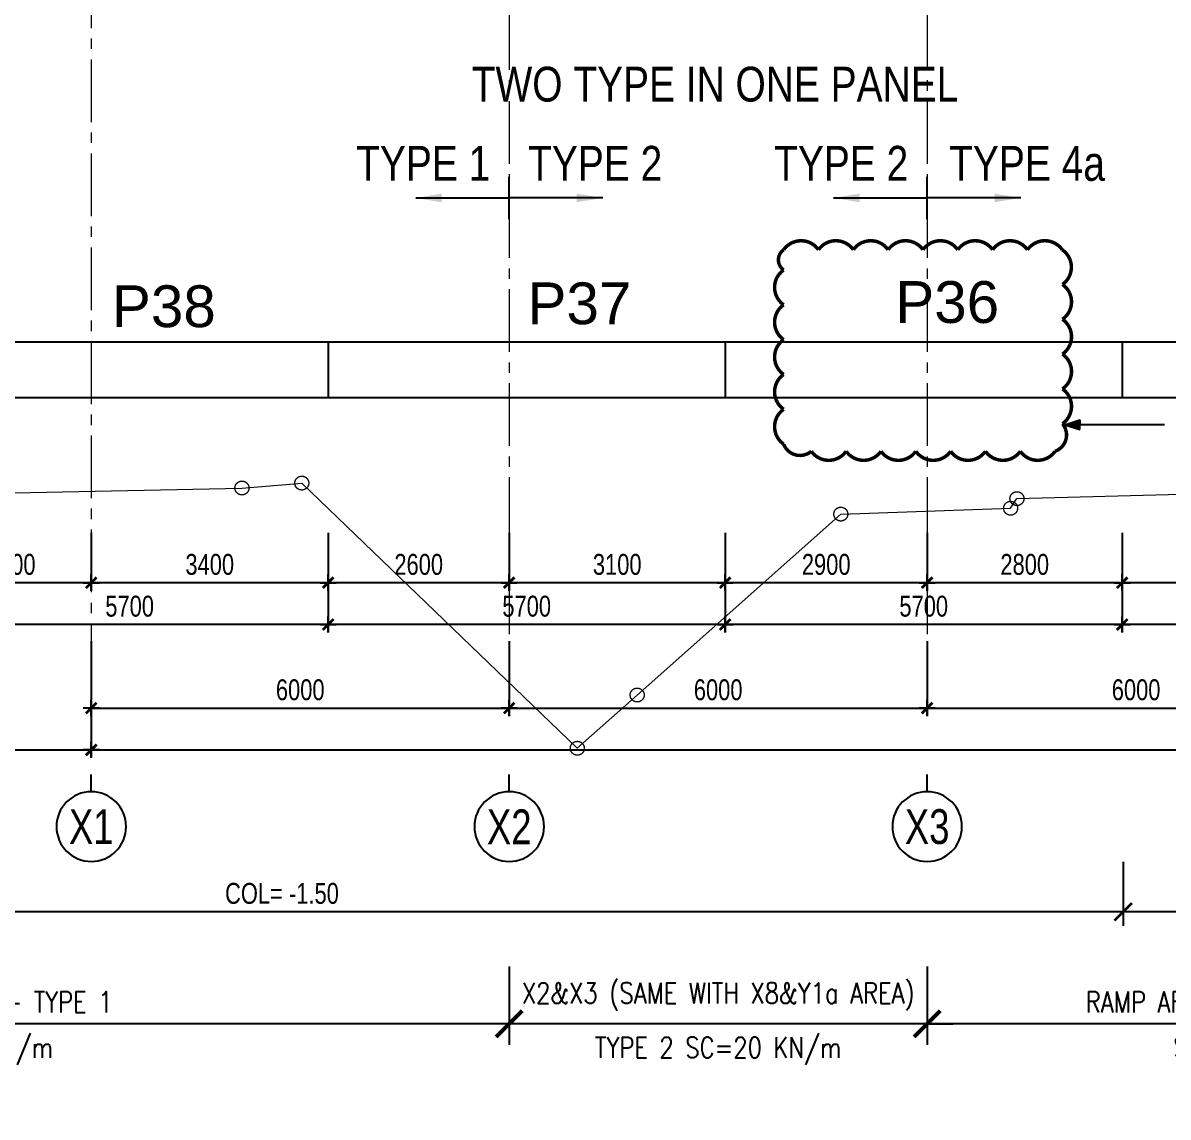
# Model space of a CAD drawing. Header units: millimetres. Extents: x 2611025 to 4139346, y -89870 to 101087.
# Drawn here: x 2656691 to 2673131, y 44129 to 59837 of the extents above; entities that cross this region are included whole.
import ezdxf
from ezdxf.enums import TextEntityAlignment as Align

# ---------------------------------------------------------------- set-up
doc = ezdxf.new("R2010")
doc.units = ezdxf.units.MM
doc.header["$LTSCALE"] = 1200
doc.header["$PDMODE"] = 35
for name, pattern in [('$$DASHED$$', [0.75, 0.5, -0.25]), ('CENTER2', [1.125, 0.75, -0.125, 0.125, -0.125]), ('ChainLines2', [3230, 2800, -140, 150, -140])]:
    doc.linetypes.add(name, pattern=pattern)
for name, color, linetype, lineweight in [('2D_SIKITI', 6, 'ChainLines2', 20), ('BOUND', 3, 'Continuous', 20), ('ESB_TEXT', 3, 'Continuous', 20), ('K-THUOC', 1, 'Continuous', 18)]:
    doc.layers.add(name, color=color, linetype=linetype, lineweight=lineweight)
for name, color, linetype in [('CDC.01.AXIS', 160, 'CENTER2'), ('CDC.02.DIM', 1, 'Continuous'), ('CDC.06.TEXT', 2, 'Continuous'), ('CDC.10.HATCH', 251, 'Continuous'), ('CDC.11.NOTE', 8, 'Continuous'), ('WALL-RC', 2, 'Continuous')]:
    doc.layers.add(name, color=color, linetype=linetype)
doc.styles.add('1', font='arial.ttf', dxfattribs={"width": 0.75})
doc.styles.add('Arial', font='arial.ttf', dxfattribs={"height": 480})
doc.styles.add('BIGTEXT', font='arial.ttf', dxfattribs={"width": 0.8})
doc.styles.add('DIMTEXT', font='romans.shx', dxfattribs={"width": 0.8})
doc.styles.add('ESB_ARIAL', font='arial.ttf', dxfattribs={"width": 0.8})
doc.styles.add('SMTEXT', font='arial.ttf', dxfattribs={"width": 0.75})
doc.dimstyles.new('120X1', dxfattribs={"dimscale": 120, "dimtxt": 2.5, "dimasz": 0.008, "dimexe": 0, "dimexo": 0, "dimgap": 0.9, "dimtad": 1, "dimdec": 0, "dimzin": 13, "dimdsep": 46, "dimtxsty": '1', "dimblk1": 'CHEO', "dimblk2": 'CHEO', "dimsah": 1, "dimcen": 0, "dimclrd": 256, "dimclre": 256, "dimclrt": 3, "dimadec": 0, "dimazin": 0, "dimtfac": 1, "dimtdec": 0, "dimtix": 1, "dimtmove": 2, "dimatfit": 3, "dimldrblk": 'CHEO', "dimfxl": 8, "dimfxlon": 1, "dimtolj": 1, "dimtzin": 13, "dimarcsym": 0})
doc.dimstyles.new('BSV1-100', dxfattribs={"dimtxt": 300, "dimasz": 250, "dimexe": 200, "dimexo": 0, "dimgap": 108, "dimtad": 1, "dimdec": 0, "dimdsep": 46, "dimtxsty": 'SMTEXT', "dimblk": 'ARCHTICK', "dimcen": 100, "dimdle": 250, "dimclrd": 256, "dimclre": 256, "dimclrt": 1, "dimadec": 0, "dimazin": 0, "dimtfac": 1, "dimtdec": 0, "dimtix": 1, "dimtmove": 2, "dimatfit": 3, "dimfxl": 720, "dimfxlon": 1, "dimtolj": 1, "dimtzin": 0, "dimarcsym": 0})
doc.dimstyles.new('BSV100', dxfattribs={"dimscale": 1.5, "dimtxt": 300, "dimasz": 250, "dimexe": 200, "dimexo": 0, "dimgap": 108, "dimtad": 1, "dimdec": 0, "dimdsep": 46, "dimtxsty": 'SMTEXT', "dimblk": 'ARCHTICK', "dimcen": 100, "dimdle": 250, "dimclrd": 256, "dimclre": 256, "dimclrt": 2, "dimadec": 0, "dimazin": 0, "dimtfac": 1, "dimtdec": 0, "dimtix": 1, "dimtmove": 2, "dimatfit": 3, "dimfxl": 550, "dimfxlon": 1, "dimtolj": 1, "dimtzin": 0, "dimarcsym": 0})

# ---------------------------------------------------------------- blocks, each defined once
blk = doc.blocks.new('_ArchTick')
at = {"color": 0, "linetype": 'ByBlock', "const_width": 0.15}
blk.add_lwpolyline([(-0.5, -0.5), (0.5, 0.5)], dxfattribs=at)
blk = doc.blocks.new('*D1676')
at = {"layer": 'BOUND', "lineweight": -2, "transparency": 16777216}
for p, q in [((2648332, 47796), (2648332, 46876)), ((2672487, 47796), (2672487, 46876)), ((2672737, 47076), (2648082, 47076))]:
    blk.add_line(p, q, dxfattribs=at)
at = {"layer": 'Defpoints', "color": 0, "transparency": 16777216}
for p in [(2648332, 55164), (2672487, 55135), (2648332, 47076)]:
    blk.add_point(p, dxfattribs=at)
at = {"layer": 'BOUND', "lineweight": -2, "transparency": 16777216, "xscale": 250, "yscale": 250, "zscale": 250, "rotation": 180}
blk.add_blockref('_ArchTick', (2648332, 47076), dxfattribs=at)
at = {"layer": 'BOUND', "lineweight": -2, "transparency": 16777216, "xscale": 250, "yscale": 250, "zscale": 250}
blk.add_blockref('_ArchTick', (2672487, 47076), dxfattribs=at)
at = {"layer": 'BOUND', "color": 1, "transparency": 16777216, "insert": (2660410, 47339), "char_height": 300, "attachment_point": 5, "style": 'SMTEXT'}
blk.add_mtext('\\A1;COL= -1.50', dxfattribs=at)
blk = doc.blocks.new('*D1680')
at = {"layer": 'BOUND', "lineweight": -2, "transparency": 16777216}
for p, q in [((2672487, 47796), (2672487, 46876)), ((2712822, 47796), (2712822, 46876)), ((2713072, 47076), (2672237, 47076))]:
    blk.add_line(p, q, dxfattribs=at)
at = {"layer": 'Defpoints', "color": 0, "transparency": 16777216}
for p in [(2672487, 55135), (2712822, 55135), (2672487, 47076)]:
    blk.add_point(p, dxfattribs=at)
at = {"layer": 'BOUND', "lineweight": -2, "transparency": 16777216, "xscale": 250, "yscale": 250, "zscale": 250, "rotation": 180}
blk.add_blockref('_ArchTick', (2672487, 47076), dxfattribs=at)
at = {"layer": 'BOUND', "lineweight": -2, "transparency": 16777216, "xscale": 250, "yscale": 250, "zscale": 250}
blk.add_blockref('_ArchTick', (2712822, 47076), dxfattribs=at)
at = {"layer": 'BOUND', "color": 1, "transparency": 16777216, "insert": (2692655, 47339), "char_height": 300, "attachment_point": 5, "style": 'SMTEXT'}
blk.add_mtext('\\A1;COL= -0.50', dxfattribs=at)
blk = doc.blocks.new('*D1695')
at = {"layer": 'Defpoints', "color": 0, "transparency": 16777216}
for p in [(2669672, 55135), (2678987, 55135), (2669672, 45468)]:
    blk.add_point(p, dxfattribs=at)
at = {"layer": 'K-THUOC', "lineweight": -2, "transparency": 16777216}
for p, q in [((2669672, 46293), (2669672, 45168)), ((2678987, 46293), (2678987, 45168)), ((2679362, 45468), (2669297, 45468))]:
    blk.add_line(p, q, dxfattribs=at)
at = {"layer": 'K-THUOC', "lineweight": -2, "transparency": 16777216, "xscale": 375, "yscale": 375, "zscale": 375, "rotation": 180}
blk.add_blockref('_ArchTick', (2669672, 45468), dxfattribs=at)
at = {"layer": 'K-THUOC', "lineweight": -2, "transparency": 16777216, "xscale": 375, "yscale": 375, "zscale": 375}
blk.add_blockref('_ArchTick', (2678987, 45468), dxfattribs=at)
at = {"layer": 'K-THUOC', "color": 2, "transparency": 16777216, "char_height": 300, "attachment_point": 5, "style": 'DIMTEXT'}
for s, insert in [('\\A1;RAMP AREA-X3&X4-TYPE 4a', (2674330, 45780)), ('\\A1;SC=45 KN/m', (2674330, 45078))]:
    blk.add_mtext(s, dxfattribs=dict(at, insert=insert))
blk = doc.blocks.new('*D1696')
at = {"layer": 'Defpoints', "color": 0, "transparency": 16777216}
for p in [(2663672, 55135), (2669672, 55135), (2663672, 45468)]:
    blk.add_point(p, dxfattribs=at)
at = {"layer": 'K-THUOC', "lineweight": -2, "transparency": 16777216}
for p, q in [((2663672, 46293), (2663672, 45168)), ((2669672, 46293), (2669672, 45168)), ((2663672, 45468), (2663297, 45468)), ((2669672, 45468), (2663672, 45468)), ((2669672, 45468), (2670047, 45468))]:
    blk.add_line(p, q, dxfattribs=at)
at = {"layer": 'K-THUOC', "lineweight": -2, "transparency": 16777216, "xscale": 375, "yscale": 375, "zscale": 375}
blk.add_blockref('_ArchTick', (2663672, 45468), dxfattribs=at)
at = {"layer": 'K-THUOC', "lineweight": -2, "transparency": 16777216, "xscale": 375, "yscale": 375, "zscale": 375, "rotation": 180}
blk.add_blockref('_ArchTick', (2669672, 45468), dxfattribs=at)
at = {"layer": 'K-THUOC', "color": 2, "transparency": 16777216, "char_height": 300, "attachment_point": 5, "style": 'DIMTEXT'}
for s, insert in [('\\A1;X2&X3 (SAME WITH X8&Y1a AREA)', (2666672, 45859)), ('\\A1;TYPE 2 SC=20 KN/m', (2666672, 45078))]:
    blk.add_mtext(s, dxfattribs=dict(at, insert=insert))
blk = doc.blocks.new('*D1697')
at = {"layer": 'Defpoints', "color": 0, "transparency": 16777216}
for p in [(2648332, 55135), (2663672, 55135), (2648332, 45468)]:
    blk.add_point(p, dxfattribs=at)
at = {"layer": 'K-THUOC', "lineweight": -2, "transparency": 16777216}
for p, q in [((2648332, 46293), (2648332, 45168)), ((2663672, 46293), (2663672, 45168)), ((2664047, 45468), (2647957, 45468))]:
    blk.add_line(p, q, dxfattribs=at)
at = {"layer": 'K-THUOC', "lineweight": -2, "transparency": 16777216, "xscale": 375, "yscale": 375, "zscale": 375, "rotation": 180}
blk.add_blockref('_ArchTick', (2648332, 45468), dxfattribs=at)
at = {"layer": 'K-THUOC', "lineweight": -2, "transparency": 16777216, "xscale": 375, "yscale": 375, "zscale": 375}
blk.add_blockref('_ArchTick', (2663672, 45468), dxfattribs=at)
at = {"layer": 'K-THUOC', "color": 2, "transparency": 16777216, "char_height": 300, "attachment_point": 5, "style": 'DIMTEXT'}
for s, insert in [('\\A1;NORMAL AREA - TYPE 1', (2656002, 45780)), ('\\A1;SC=20 KN/m', (2656002, 45078))]:
    blk.add_mtext(s, dxfattribs=dict(at, insert=insert))
blk = doc.blocks.new('CHEO')
at = {"layer": 'CDC.02.DIM'}
for points in [[(-121, 0), (121, 0)], [(0, 121), (0, -121)]]:
    blk.add_lwpolyline(points, dxfattribs=at)
at = {"layer": 'CDC.02.DIM', "const_width": 40}
blk.add_lwpolyline([(80, 80), (-80, -81)], dxfattribs=at)
blk = doc.blocks.new('*D1807')
at = {"layer": 'CDC.02.DIM', "lineweight": -2, "transparency": 16777216}
for p, q in [((2657672, 50961), (2657672, 50001)), ((2663672, 50961), (2663672, 50001)), ((2657673, 50001), (2663671, 50001))]:
    blk.add_line(p, q, dxfattribs=at)
at = {"layer": 'Defpoints', "color": 0, "transparency": 16777216}
for p in [(2657672, 52519), (2663672, 52519), (2663672, 50001)]:
    blk.add_point(p, dxfattribs=at)
at = {"layer": 'CDC.02.DIM', "lineweight": -2, "transparency": 16777216, "xscale": 0.96, "yscale": 0.96, "zscale": 0.96, "rotation": 180}
blk.add_blockref('CHEO', (2657672, 50001), dxfattribs=at)
at = {"layer": 'CDC.02.DIM', "lineweight": -2, "transparency": 16777216, "xscale": 0.96, "yscale": 0.96, "zscale": 0.96}
blk.add_blockref('CHEO', (2663672, 50001), dxfattribs=at)
at = {"layer": 'CDC.02.DIM', "color": 3, "transparency": 16777216, "insert": (2660672, 50262), "char_height": 300, "attachment_point": 5, "style": '1'}
blk.add_mtext('\\A1;6000', dxfattribs=at)
blk = doc.blocks.new('*D1808')
at = {"layer": 'CDC.02.DIM', "lineweight": -2, "transparency": 16777216}
for p, q in [((2663672, 50961), (2663672, 50001)), ((2669672, 50961), (2669672, 50001)), ((2663673, 50001), (2669671, 50001))]:
    blk.add_line(p, q, dxfattribs=at)
at = {"layer": 'Defpoints', "color": 0, "transparency": 16777216}
for p in [(2663672, 52519), (2669672, 52519), (2669672, 50001)]:
    blk.add_point(p, dxfattribs=at)
at = {"layer": 'CDC.02.DIM', "lineweight": -2, "transparency": 16777216, "xscale": 0.96, "yscale": 0.96, "zscale": 0.96, "rotation": 180}
blk.add_blockref('CHEO', (2663672, 50001), dxfattribs=at)
at = {"layer": 'CDC.02.DIM', "lineweight": -2, "transparency": 16777216, "xscale": 0.96, "yscale": 0.96, "zscale": 0.96}
blk.add_blockref('CHEO', (2669672, 50001), dxfattribs=at)
at = {"layer": 'CDC.02.DIM', "color": 3, "transparency": 16777216, "insert": (2666672, 50262), "char_height": 300, "attachment_point": 5, "style": '1'}
blk.add_mtext('\\A1;6000', dxfattribs=at)
blk = doc.blocks.new('*D1809')
at = {"layer": 'CDC.02.DIM', "lineweight": -2, "transparency": 16777216}
for p, q in [((2669672, 50961), (2669672, 50001)), ((2675672, 50961), (2675672, 50001)), ((2669673, 50001), (2675671, 50001))]:
    blk.add_line(p, q, dxfattribs=at)
at = {"layer": 'Defpoints', "color": 0, "transparency": 16777216}
for p in [(2669672, 52519), (2675672, 52519), (2675672, 50001)]:
    blk.add_point(p, dxfattribs=at)
at = {"layer": 'CDC.02.DIM', "lineweight": -2, "transparency": 16777216, "xscale": 0.96, "yscale": 0.96, "zscale": 0.96, "rotation": 180}
blk.add_blockref('CHEO', (2669672, 50001), dxfattribs=at)
at = {"layer": 'CDC.02.DIM', "lineweight": -2, "transparency": 16777216, "xscale": 0.96, "yscale": 0.96, "zscale": 0.96}
blk.add_blockref('CHEO', (2675672, 50001), dxfattribs=at)
at = {"layer": 'CDC.02.DIM', "color": 3, "transparency": 16777216, "insert": (2672672, 50262), "char_height": 300, "attachment_point": 5, "style": '1'}
blk.add_mtext('\\A1;6000', dxfattribs=at)
blk = doc.blocks.new('_Axis name')
at = {"layer": 'CDC.02.DIM'}
blk.add_line((0, 2.5), (0, 0), dxfattribs=at)
blk.add_circle((0, 7.5), 5, dxfattribs=at)
at = {"layer": 'CDC.02.DIM', "style": 'BIGTEXT', "width": 0.75}
blk.add_attdef('.', text='', height=5, dxfattribs=at).set_placement((0, 7.5), align=Align.MIDDLE)
blk = doc.blocks.new('*D1815')
at = {"layer": 'CDC.02.DIM', "lineweight": -2, "transparency": 16777216}
for p, q in [((2657672, 50361), (2657672, 49401)), ((2705672, 50361), (2705672, 49401)), ((2657673, 49401), (2705671, 49401))]:
    blk.add_line(p, q, dxfattribs=at)
at = {"layer": 'Defpoints', "color": 0, "transparency": 16777216}
for p in [(2657672, 52519), (2705672, 52519), (2705672, 49401)]:
    blk.add_point(p, dxfattribs=at)
at = {"layer": 'CDC.02.DIM', "lineweight": -2, "transparency": 16777216, "xscale": 0.96, "yscale": 0.96, "zscale": 0.96, "rotation": 180}
blk.add_blockref('CHEO', (2657672, 49401), dxfattribs=at)
at = {"layer": 'CDC.02.DIM', "lineweight": -2, "transparency": 16777216, "xscale": 0.96, "yscale": 0.96, "zscale": 0.96}
blk.add_blockref('CHEO', (2705672, 49401), dxfattribs=at)
at = {"layer": 'CDC.02.DIM', "color": 3, "transparency": 16777216, "insert": (2681672, 49662), "char_height": 300, "attachment_point": 5, "style": '1'}
blk.add_mtext('\\A1;48000', dxfattribs=at)
blk = doc.blocks.new('*D1817')
at = {"layer": 'CDC.02.DIM', "lineweight": -2, "transparency": 16777216}
for p, q in [((2652572, 50361), (2652572, 49401)), ((2657672, 50361), (2657672, 49401)), ((2652573, 49401), (2657671, 49401))]:
    blk.add_line(p, q, dxfattribs=at)
at = {"layer": 'Defpoints', "color": 0, "transparency": 16777216}
for p in [(2652572, 52519), (2657672, 52519), (2657672, 49401)]:
    blk.add_point(p, dxfattribs=at)
at = {"layer": 'CDC.02.DIM', "lineweight": -2, "transparency": 16777216, "xscale": 0.96, "yscale": 0.96, "zscale": 0.96, "rotation": 180}
blk.add_blockref('CHEO', (2652572, 49401), dxfattribs=at)
at = {"layer": 'CDC.02.DIM', "lineweight": -2, "transparency": 16777216, "xscale": 0.96, "yscale": 0.96, "zscale": 0.96}
blk.add_blockref('CHEO', (2657672, 49401), dxfattribs=at)
at = {"layer": 'CDC.02.DIM', "color": 3, "transparency": 16777216, "insert": (2655122, 49662), "char_height": 300, "attachment_point": 5, "style": '1'}
blk.add_mtext('\\A1;5100', dxfattribs=at)
blk = doc.blocks.new('*D1841')
at = {"layer": 'CDC.02.DIM', "lineweight": -2, "transparency": 16777216}
for p, q in [((2672473, 52519), (2672473, 51801)), ((2674973, 52519), (2674973, 51801)), ((2674972, 51801), (2672474, 51801))]:
    blk.add_line(p, q, dxfattribs=at)
at = {"layer": 'Defpoints', "color": 0, "transparency": 16777216}
for p in [(2672473, 52519), (2674973, 52519), (2672473, 51801)]:
    blk.add_point(p, dxfattribs=at)
at = {"layer": 'CDC.02.DIM', "lineweight": -2, "transparency": 16777216, "xscale": 0.96, "yscale": 0.96, "zscale": 0.96, "rotation": 180}
blk.add_blockref('CHEO', (2672473, 51801), dxfattribs=at)
at = {"layer": 'CDC.02.DIM', "lineweight": -2, "transparency": 16777216, "xscale": 0.96, "yscale": 0.96, "zscale": 0.96}
blk.add_blockref('CHEO', (2674973, 51801), dxfattribs=at)
at = {"layer": 'CDC.02.DIM', "color": 3, "transparency": 16777216, "insert": (2673723, 52062), "char_height": 300, "attachment_point": 5, "style": '1'}
blk.add_mtext('\\A1;2500', dxfattribs=at)
blk = doc.blocks.new('*D1842')
at = {"layer": 'CDC.02.DIM', "lineweight": -2, "transparency": 16777216}
for p, q in [((2669672, 52519), (2669672, 51801)), ((2672473, 52519), (2672473, 51801)), ((2672472, 51801), (2669673, 51801))]:
    blk.add_line(p, q, dxfattribs=at)
at = {"layer": 'Defpoints', "color": 0, "transparency": 16777216}
for p in [(2669672, 52519), (2672473, 52519), (2669672, 51801)]:
    blk.add_point(p, dxfattribs=at)
at = {"layer": 'CDC.02.DIM', "lineweight": -2, "transparency": 16777216, "xscale": 0.96, "yscale": 0.96, "zscale": 0.96, "rotation": 180}
blk.add_blockref('CHEO', (2669672, 51801), dxfattribs=at)
at = {"layer": 'CDC.02.DIM', "lineweight": -2, "transparency": 16777216, "xscale": 0.96, "yscale": 0.96, "zscale": 0.96}
blk.add_blockref('CHEO', (2672473, 51801), dxfattribs=at)
at = {"layer": 'CDC.02.DIM', "color": 3, "transparency": 16777216, "insert": (2671073, 52062), "char_height": 300, "attachment_point": 5, "style": '1'}
blk.add_mtext('\\A1;2800', dxfattribs=at)
blk = doc.blocks.new('*D1843')
at = {"layer": 'CDC.02.DIM', "lineweight": -2, "transparency": 16777216}
for p, q in [((2666773, 52519), (2666773, 51801)), ((2669672, 52519), (2669672, 51801)), ((2669671, 51801), (2666774, 51801))]:
    blk.add_line(p, q, dxfattribs=at)
at = {"layer": 'Defpoints', "color": 0, "transparency": 16777216}
for p in [(2666773, 52519), (2669672, 52519), (2666773, 51801)]:
    blk.add_point(p, dxfattribs=at)
at = {"layer": 'CDC.02.DIM', "lineweight": -2, "transparency": 16777216, "xscale": 0.96, "yscale": 0.96, "zscale": 0.96, "rotation": 180}
blk.add_blockref('CHEO', (2666773, 51801), dxfattribs=at)
at = {"layer": 'CDC.02.DIM', "lineweight": -2, "transparency": 16777216, "xscale": 0.96, "yscale": 0.96, "zscale": 0.96}
blk.add_blockref('CHEO', (2669672, 51801), dxfattribs=at)
at = {"layer": 'CDC.02.DIM', "color": 3, "transparency": 16777216, "insert": (2668223, 52062), "char_height": 300, "attachment_point": 5, "style": '1'}
blk.add_mtext('\\A1;2900', dxfattribs=at)
blk = doc.blocks.new('*D1844')
at = {"layer": 'CDC.02.DIM', "lineweight": -2, "transparency": 16777216}
for p, q in [((2663672, 52519), (2663672, 51801)), ((2666773, 52519), (2666773, 51801)), ((2666772, 51801), (2663673, 51801))]:
    blk.add_line(p, q, dxfattribs=at)
at = {"layer": 'Defpoints', "color": 0, "transparency": 16777216}
for p in [(2663672, 52519), (2666773, 52519), (2663672, 51801)]:
    blk.add_point(p, dxfattribs=at)
at = {"layer": 'CDC.02.DIM', "lineweight": -2, "transparency": 16777216, "xscale": 0.96, "yscale": 0.96, "zscale": 0.96, "rotation": 180}
blk.add_blockref('CHEO', (2663672, 51801), dxfattribs=at)
at = {"layer": 'CDC.02.DIM', "lineweight": -2, "transparency": 16777216, "xscale": 0.96, "yscale": 0.96, "zscale": 0.96}
blk.add_blockref('CHEO', (2666773, 51801), dxfattribs=at)
at = {"layer": 'CDC.02.DIM', "color": 3, "transparency": 16777216, "insert": (2665223, 52062), "char_height": 300, "attachment_point": 5, "style": '1'}
blk.add_mtext('\\A1;3100', dxfattribs=at)
blk = doc.blocks.new('*D1845')
at = {"layer": 'CDC.02.DIM', "lineweight": -2, "transparency": 16777216}
for p, q in [((2661073, 52519), (2661073, 51801)), ((2663672, 52519), (2663672, 51801)), ((2663671, 51801), (2661074, 51801))]:
    blk.add_line(p, q, dxfattribs=at)
at = {"layer": 'Defpoints', "color": 0, "transparency": 16777216}
for p in [(2661073, 52519), (2663672, 52519), (2661073, 51801)]:
    blk.add_point(p, dxfattribs=at)
at = {"layer": 'CDC.02.DIM', "lineweight": -2, "transparency": 16777216, "xscale": 0.96, "yscale": 0.96, "zscale": 0.96, "rotation": 180}
blk.add_blockref('CHEO', (2661073, 51801), dxfattribs=at)
at = {"layer": 'CDC.02.DIM', "lineweight": -2, "transparency": 16777216, "xscale": 0.96, "yscale": 0.96, "zscale": 0.96}
blk.add_blockref('CHEO', (2663672, 51801), dxfattribs=at)
at = {"layer": 'CDC.02.DIM', "color": 3, "transparency": 16777216, "insert": (2662373, 52062), "char_height": 300, "attachment_point": 5, "style": '1'}
blk.add_mtext('\\A1;2600', dxfattribs=at)
blk = doc.blocks.new('*D1846')
at = {"layer": 'CDC.02.DIM', "lineweight": -2, "transparency": 16777216}
for p, q in [((2657672, 52519), (2657672, 51801)), ((2661073, 52519), (2661073, 51801)), ((2661072, 51801), (2657673, 51801))]:
    blk.add_line(p, q, dxfattribs=at)
at = {"layer": 'Defpoints', "color": 0, "transparency": 16777216}
for p in [(2657672, 52519), (2661073, 52519), (2657672, 51801)]:
    blk.add_point(p, dxfattribs=at)
at = {"layer": 'CDC.02.DIM', "lineweight": -2, "transparency": 16777216, "xscale": 0.96, "yscale": 0.96, "zscale": 0.96, "rotation": 180}
blk.add_blockref('CHEO', (2657672, 51801), dxfattribs=at)
at = {"layer": 'CDC.02.DIM', "lineweight": -2, "transparency": 16777216, "xscale": 0.96, "yscale": 0.96, "zscale": 0.96}
blk.add_blockref('CHEO', (2661073, 51801), dxfattribs=at)
at = {"layer": 'CDC.02.DIM', "color": 3, "transparency": 16777216, "insert": (2659373, 52062), "char_height": 300, "attachment_point": 5, "style": '1'}
blk.add_mtext('\\A1;3400', dxfattribs=at)
blk = doc.blocks.new('*D1847')
at = {"layer": 'CDC.02.DIM', "lineweight": -2, "transparency": 16777216}
for p, q in [((2655373, 52519), (2655373, 51801)), ((2657672, 52519), (2657672, 51801)), ((2657671, 51801), (2655374, 51801))]:
    blk.add_line(p, q, dxfattribs=at)
at = {"layer": 'Defpoints', "color": 0, "transparency": 16777216}
for p in [(2655373, 52519), (2657672, 52519), (2655373, 51801)]:
    blk.add_point(p, dxfattribs=at)
at = {"layer": 'CDC.02.DIM', "lineweight": -2, "transparency": 16777216, "xscale": 0.96, "yscale": 0.96, "zscale": 0.96, "rotation": 180}
blk.add_blockref('CHEO', (2655373, 51801), dxfattribs=at)
at = {"layer": 'CDC.02.DIM', "lineweight": -2, "transparency": 16777216, "xscale": 0.96, "yscale": 0.96, "zscale": 0.96}
blk.add_blockref('CHEO', (2657672, 51801), dxfattribs=at)
at = {"layer": 'CDC.02.DIM', "color": 3, "transparency": 16777216, "insert": (2656523, 52062), "char_height": 300, "attachment_point": 5, "style": '1'}
blk.add_mtext('\\A1;2300', dxfattribs=at)
blk = doc.blocks.new('*D1860')
at = {"layer": 'CDC.02.DIM', "lineweight": -2, "transparency": 16777216}
for p, q in [((2672473, 52161), (2672473, 51201)), ((2674973, 52161), (2674973, 51201)), ((2674972, 51201), (2672474, 51201))]:
    blk.add_line(p, q, dxfattribs=at)
at = {"layer": 'Defpoints', "color": 0, "transparency": 16777216}
for p in [(2672473, 52519), (2674973, 52519), (2672473, 51201)]:
    blk.add_point(p, dxfattribs=at)
at = {"layer": 'CDC.02.DIM', "lineweight": -2, "transparency": 16777216, "xscale": 0.96, "yscale": 0.96, "zscale": 0.96, "rotation": 180}
blk.add_blockref('CHEO', (2672473, 51201), dxfattribs=at)
at = {"layer": 'CDC.02.DIM', "lineweight": -2, "transparency": 16777216, "xscale": 0.96, "yscale": 0.96, "zscale": 0.96}
blk.add_blockref('CHEO', (2674973, 51201), dxfattribs=at)
at = {"layer": 'CDC.02.DIM', "color": 3, "transparency": 16777216, "insert": (2673723, 51462), "char_height": 300, "attachment_point": 5, "style": '1'}
blk.add_mtext('\\A1;2500', dxfattribs=at)
blk = doc.blocks.new('*D1861')
at = {"layer": 'CDC.02.DIM', "lineweight": -2, "transparency": 16777216}
for p, q in [((2666773, 52161), (2666773, 51201)), ((2672473, 52161), (2672473, 51201)), ((2672472, 51201), (2666774, 51201))]:
    blk.add_line(p, q, dxfattribs=at)
at = {"layer": 'Defpoints', "color": 0, "transparency": 16777216}
for p in [(2666773, 52519), (2672473, 52519), (2666773, 51201)]:
    blk.add_point(p, dxfattribs=at)
at = {"layer": 'CDC.02.DIM', "lineweight": -2, "transparency": 16777216, "xscale": 0.96, "yscale": 0.96, "zscale": 0.96, "rotation": 180}
blk.add_blockref('CHEO', (2666773, 51201), dxfattribs=at)
at = {"layer": 'CDC.02.DIM', "lineweight": -2, "transparency": 16777216, "xscale": 0.96, "yscale": 0.96, "zscale": 0.96}
blk.add_blockref('CHEO', (2672473, 51201), dxfattribs=at)
at = {"layer": 'CDC.02.DIM', "color": 3, "transparency": 16777216, "insert": (2669623, 51462), "char_height": 300, "attachment_point": 5, "style": '1'}
blk.add_mtext('\\A1;5700', dxfattribs=at)
blk = doc.blocks.new('*D1862')
at = {"layer": 'CDC.02.DIM', "lineweight": -2, "transparency": 16777216}
for p, q in [((2661073, 52161), (2661073, 51201)), ((2666773, 52161), (2666773, 51201)), ((2666772, 51201), (2661074, 51201))]:
    blk.add_line(p, q, dxfattribs=at)
at = {"layer": 'Defpoints', "color": 0, "transparency": 16777216}
for p in [(2661073, 52519), (2666773, 52519), (2661073, 51201)]:
    blk.add_point(p, dxfattribs=at)
at = {"layer": 'CDC.02.DIM', "lineweight": -2, "transparency": 16777216, "xscale": 0.96, "yscale": 0.96, "zscale": 0.96, "rotation": 180}
blk.add_blockref('CHEO', (2661073, 51201), dxfattribs=at)
at = {"layer": 'CDC.02.DIM', "lineweight": -2, "transparency": 16777216, "xscale": 0.96, "yscale": 0.96, "zscale": 0.96}
blk.add_blockref('CHEO', (2666773, 51201), dxfattribs=at)
at = {"layer": 'CDC.02.DIM', "color": 3, "transparency": 16777216, "insert": (2663923, 51462), "char_height": 300, "attachment_point": 5, "style": '1'}
blk.add_mtext('\\A1;5700', dxfattribs=at)
blk = doc.blocks.new('*D1863')
at = {"layer": 'CDC.02.DIM', "lineweight": -2, "transparency": 16777216}
for p, q in [((2655373, 52161), (2655373, 51201)), ((2661073, 52161), (2661073, 51201)), ((2661072, 51201), (2655374, 51201))]:
    blk.add_line(p, q, dxfattribs=at)
at = {"layer": 'Defpoints', "color": 0, "transparency": 16777216}
for p in [(2655373, 52519), (2661073, 52519), (2655373, 51201)]:
    blk.add_point(p, dxfattribs=at)
at = {"layer": 'CDC.02.DIM', "lineweight": -2, "transparency": 16777216, "xscale": 0.96, "yscale": 0.96, "zscale": 0.96, "rotation": 180}
blk.add_blockref('CHEO', (2655373, 51201), dxfattribs=at)
at = {"layer": 'CDC.02.DIM', "lineweight": -2, "transparency": 16777216, "xscale": 0.96, "yscale": 0.96, "zscale": 0.96}
blk.add_blockref('CHEO', (2661073, 51201), dxfattribs=at)
at = {"layer": 'CDC.02.DIM', "color": 3, "transparency": 16777216, "insert": (2658223, 51462), "char_height": 300, "attachment_point": 5, "style": '1'}
blk.add_mtext('\\A1;5700', dxfattribs=at)

msp = doc.modelspace()

# ---------------------------------------------------------------- hatches: boundary and pattern name
at = {"layer": 'CDC.10.HATCH'}
h = msp.add_hatch(dxfattribs=at)
h.set_pattern_fill('ANGLE', color=256)
h.set_pattern_definition([(0, (-176.195, 98294.342), (0, 6.985), [5.08, -1.905]), (90, (-176.195, 98294.342), (-6.985, 4e-16), [5.08, -1.905])])
h.paths.add_polyline_path([(2671864.8, 54001.3), (2671864.8, 54069.3), (2671864.8, 54137.3), (2671648.5, 54069.3)])

# ---------------------------------------------------------------- linework, layer by layer
at = {"color": 240, "true_color": 0xed1f24, "const_width": 50}
msp.add_lwpolyline([(2667612.1, 56580.3, -0.5205671), (2668112.1, 56580.3, -0.5205671), (2668612.1, 56580.3, -0.5205671), (2669112.1, 56580.3, -0.5205671), (2669612.1, 56580.3, -0.5205671), (2670112.1, 56580.3, -0.5205671), (2670612.1, 56580.3, -0.5205671), (2671112.1, 56580.3, -0.5205671), (2671612.1, 56580.3, -0.5205671), (2671614.6, 56082.7, -0.5205671), (2671614.6, 55582.7, -0.5205671), (2671614.6, 55082.7, -0.5205671), (2671614.6, 54582.7, -0.5205671), (2671614.6, 54082.7, -0.5205671), (2671509.4, 53687.9, -0.5205671), (2671009.4, 53687.9, -0.5205671), (2670509.4, 53687.9, -0.5205671), (2670009.4, 53687.9, -0.5205671), (2669509.4, 53687.9, -0.5205671), (2669009.4, 53687.9, -0.5205671), (2668509.4, 53687.9, -0.5205671), (2668009.4, 53687.9, -0.5205671), (2667612.1, 53790.6, -0.5205671), (2667612.1, 54290.6, -0.5205671), (2667612.1, 54790.6, -0.5205671), (2667612.1, 55290.6, -0.5205671), (2667612.1, 55790.6, -0.5205671), (2667612.1, 56290.6, -0.5205671)], format="xyb", close=True, dxfattribs=at)
at = {"layer": '2D_SIKITI', "color": 220, "true_color": 0xff00bf}
for p, q in [((2652610.3, 53003.7), (2659835.3, 53160.1)), ((2659835.3, 53160.1), (2660694.5, 53230.9)), ((2660694.5, 53230.9), (2664650, 49423.9)), ((2670961.2, 53007.7), (2676437.9, 53158)), ((2670870.6, 52869.9), (2670961.2, 53007.7)), ((2665509.4, 50188.4), (2668432.7, 52785.9)), ((2668432.7, 52785.9), (2670870.6, 52869.9)), ((2664650, 49423.9), (2665509.4, 50188.4))]:
    msp.add_line(p, q, dxfattribs=at)
for centre in [(2660694.5, 53230.9), (2659835.3, 53160.1), (2670961.2, 53007.7), (2670870.6, 52869.9), (2668432.7, 52785.9), (2665509.4, 50188.4), (2664650, 49423.9)]:
    msp.add_circle(centre, 100, dxfattribs=at)
at = {"layer": 'BOUND', "color": 8, "linetype": '$$DASHED$$', "ltscale": 0.3}
msp.add_line((2645977.6, 54453.1), (2715294.7, 54453.1), dxfattribs=at)
at = {"layer": 'CDC.01.AXIS', "color": 5, "lineweight": 9, "true_color": 0x0100ff}
for p, q in [((2657671.5, 95764), (2657671.5, 49400.8)), ((2663671.5, 95164), (2663671.5, 50000.8)), ((2669673.4, 95164), (2669673.4, 50000.8))]:
    msp.add_line(p, q, dxfattribs=at)
at = {"layer": 'CDC.02.DIM'}
for p, q in [((2671648.5, 54069.3), (2671864.8, 54137.3)), ((2671864.8, 54137.3), (2671864.8, 54069.3)), ((2671648.5, 54069.3), (2671864.8, 54001.3)), ((2673080.1, 54069.3), (2671864.8, 54069.3)), ((2671864.8, 54001.3), (2671864.8, 54069.3))]:
    msp.add_line(p, q, dxfattribs=at)
at = {"layer": 'CDC.11.NOTE'}
for points in [[(2663672.4, 57021), (2663672.4, 57628.4)], [(2663672.4, 57021), (2663672.4, 57628.4)], [(2669672.4, 57021), (2669672.4, 57628.4)], [(2669672.4, 57021), (2669672.4, 57628.4)]]:
    msp.add_lwpolyline(points, dxfattribs=at)
at = {"layer": 'WALL-RC'}
for p, q in [((2661072.8, 55253.1), (2661072.8, 54453.1)), ((2666772.8, 55253.1), (2666772.8, 54453.1)), ((2672472.8, 55253.1), (2672472.8, 54453.1))]:
    msp.add_line(p, q, dxfattribs=at)
for points in [[(2648332.4, 77653.1), (2648332.4, 91203.1), (2656772.4, 91203.1), (2664272.5, 91203.1), (2710408.5, 91203.1), (2712390.7, 89226.2), (2712822.4, 82559), (2712822.4, 57203.7), (2707832.2, 54708.5), (2698984, 54453.1), (2660672.4, 54453.1), (2658872.4, 54453.1), (2652246.9, 54453.1), (2648332.4, 58271.9), (2648332.4, 77353.6)], [(2649132.4, 77653.1), (2649132.4, 90403.1), (2656772.4, 90403.1), (2664272.5, 90403.1), (2710077.3, 90403.1), (2711612.2, 88869.2), (2712022.4, 82533.1), (2712022.4, 57698.1), (2707632.4, 55503.1), (2698972.4, 55253.1), (2660672.4, 55253.1), (2658872.4, 55253.1), (2652572.4, 55253.1), (2649132.4, 58609.1), (2649132.4, 77353.6)]]:
    msp.add_lwpolyline(points, dxfattribs=at)

# ---------------------------------------------------------------- block references
at = {"layer": 'CDC.02.DIM'}
ref = msp.add_blockref('_Axis name', (2657672.5, 49049.7), dxfattribs=dict(at, xscale=-100, yscale=100, zscale=100, rotation=180))
ref.add_attrib('.', 'X1', dxfattribs={"height": 500, "style": 'BIGTEXT', "width": 0.75}).set_placement((2657672.5, 48299.7), align=Align.MIDDLE)
ref = msp.add_blockref('_Axis name', (2663672.5, 49049.7), dxfattribs=dict(at, xscale=-100, yscale=100, zscale=100, rotation=180))
ref.add_attrib('.', 'X2', dxfattribs={"height": 500, "style": 'BIGTEXT', "width": 0.75}).set_placement((2663672.5, 48299.7), align=Align.MIDDLE)
ref = msp.add_blockref('_Axis name', (2669672.5, 49049.7), dxfattribs=dict(at, xscale=-100, yscale=100, zscale=100, rotation=180))
ref.add_attrib('.', 'X3', dxfattribs={"height": 500, "style": 'BIGTEXT', "width": 0.75}).set_placement((2669672.5, 48299.7), align=Align.MIDDLE)

# ---------------------------------------------------------------- texts
at = {"layer": 'CDC.06.TEXT', "ltscale": 0.5, "char_height": 600, "attachment_point": 1, "style": 'Arial'}
for s, insert in [('{\\fArial|b0|i0|c163|p34;P}38', (2657968.9, 56070)), ('{\\fArial|b0|i0|c163|p34;P}37', (2663934.5, 56111.8)), ('{\\fArial|b0|i0|c163|p34;P}36', (2669215.1, 56130.2))]:
    msp.add_mtext_dynamic_manual_height_columns(s, width=1245.05, gutter_width=1250, heights=[0], dxfattribs=dict(at, insert=insert))
at = {"layer": 'ESB_TEXT', "style": 'ESB_ARIAL', "width": 0.8}
for s in ['TYPE 4a', 'TYPE 4']:
    msp.add_text(s, height=500, dxfattribs=at).set_placement((2669988.7, 57570.9))
at = {"layer": 'ESB_TEXT', "char_height": 500, "attachment_point": 5, "style": 'ESB_ARIAL'}
for s, insert in [('TWO TYPE IN ONE PANEL', (2666626.7, 58955)), ('TWO TYPE IN ONE PANEL', (2666626.7, 58955)), ('TYPE 1', (2662438.1, 57821.8)), ('TYPE 1', (2662438.1, 57821.8)), ('TYPE 2', (2664906.7, 57821.8)), ('TYPE 2', (2664906.7, 57821.8)), ('TYPE 2', (2668438.1, 57821.8)), ('TYPE 2', (2668438.1, 57821.8))]:
    msp.add_mtext_dynamic_manual_height_columns(s, width=14660.185, gutter_width=2000, heights=[0], dxfattribs=dict(at, insert=insert))

# ---------------------------------------------------------------- dimensions: what is measured, and where the dimension line sits
at = {"layer": 'BOUND'}
for base, p1, p2, text, picture, middle in [((2648332.4, 47075.8), (2672486.8, 55134.8), (2648332.4, 55164.4), 'COL= -1.50', '*D1676', (2660409.6, 47339)), ((2672486.8, 47075.8), (2712822.4, 55134.8), (2672486.8, 55134.8), 'COL= -0.50', '*D1680', (2692654.6, 47339))]:
    dim = msp.add_linear_dim(base=base, p1=p1, p2=p2, text=text, dimstyle='BSV1-100', dxfattribs=at)
    dim.commit()
    dim.dimension.update_dxf_attribs({"geometry": picture, "text_midpoint": middle})
at = {"layer": 'CDC.02.DIM'}
for base, p1, p2, picture, middle in [((2657672.5, 49400.8), (2652572.4, 52518.6), (2657672.5, 52518.6), '*D1817', (2655122.4, 49662)), ((2655372.8, 51800.8), (2657672.5, 52518.6), (2655372.8, 52518.6), '*D1847', (2656522.6, 52062.1)), ((2655372.8, 51200.8), (2661072.8, 52518.6), (2655372.8, 52518.6), '*D1863', (2658222.8, 51462)), ((2663672.4, 50000.8), (2657672.4, 52518.6), (2663672.4, 52518.6), '*D1807', (2660672.4, 50262)), ((2705672.4, 49400.8), (2657672.4, 52518.6), (2705672.4, 52518.6), '*D1815', (2681672.4, 49662)), ((2657672.5, 51800.8), (2661072.8, 52518.6), (2657672.5, 52518.6), '*D1846', (2659372.6, 52062.1)), ((2661072.8, 51800.8), (2663672.5, 52518.6), (2661072.8, 52518.6), '*D1845', (2662372.6, 52062)), ((2661072.8, 51200.8), (2666772.8, 52518.6), (2661072.8, 52518.6), '*D1862', (2663922.8, 51462)), ((2669672.4, 50000.8), (2663672.4, 52518.6), (2669672.4, 52518.6), '*D1808', (2666672.4, 50262)), ((2663672.5, 51800.8), (2666772.8, 52518.6), (2663672.5, 52518.6), '*D1844', (2665222.6, 52062.1)), ((2666772.8, 51800.8), (2669672.5, 52518.6), (2666772.8, 52518.6), '*D1843', (2668222.6, 52062)), ((2666772.8, 51200.8), (2672472.8, 52518.6), (2666772.8, 52518.6), '*D1861', (2669622.8, 51462)), ((2675672.4, 50000.8), (2669672.4, 52518.6), (2675672.4, 52518.6), '*D1809', (2672672.4, 50262)), ((2669672.5, 51800.8), (2672472.8, 52518.6), (2669672.5, 52518.6), '*D1842', (2671072.6, 52062)), ((2672472.8, 51800.8), (2674972.8, 52518.6), (2672472.8, 52518.6), '*D1841', (2673722.8, 52062)), ((2672472.8, 51200.8), (2674972.8, 52518.6), (2672472.8, 52518.6), '*D1860', (2673722.8, 51462))]:
    dim = msp.add_linear_dim(base=base, p1=p1, p2=p2, dimstyle='120X1', dxfattribs=at)
    dim.commit()
    dim.dimension.update_dxf_attribs({"geometry": picture, "text_midpoint": middle})
at = {"layer": 'K-THUOC'}
for base, p1, p2, text, picture, middle in [((2648332.4, 45468.1), (2663672.5, 55134.8), (2648332.4, 55134.8), 'NORMAL AREA - TYPE 1\\XSC=20 KN/m', '*D1697', (2656002.5, 45468.1)), ((2663672.5, 45468.1), (2669672.5, 55134.8), (2663672.5, 55134.8), 'X2&X3 (SAME WITH X8&Y1a AREA)\\XTYPE 2 SC=20 KN/m', '*D1696', (2666672.5, 45468.1)), ((2669672.5, 45468.1), (2678986.8, 55134.7), (2669672.5, 55134.8), 'RAMP AREA-X3&X4-TYPE 4a\\XSC=45 KN/m', '*D1695', (2674329.6, 45468.1))]:
    dim = msp.add_linear_dim(base=base, p1=p1, p2=p2, text=text, dimstyle='BSV100', override={"dimtxt": 200, "dimtxsty": 'DIMTEXT'}, dxfattribs=at)
    dim.commit()
    dim.dimension.update_dxf_attribs({"geometry": picture, "text_midpoint": middle})

# ---------------------------------------------------------------- leaders
at = {"layer": 'CDC.11.NOTE'}
for points in [[(2662329.4, 57324.7), (2663672.4, 57324.7)], [(2662329.4, 57324.7), (2663672.4, 57324.7)], [(2665015.4, 57324.7), (2663672.4, 57324.7)], [(2665015.4, 57324.7), (2663672.4, 57324.7)], [(2668329.4, 57324.7), (2669672.4, 57324.7)], [(2668329.4, 57324.7), (2669672.4, 57324.7)], [(2671015.4, 57324.7), (2669672.4, 57324.7)], [(2671015.4, 57324.7), (2669672.4, 57324.7)]]:
    msp.add_leader(points, dimstyle='BSV100', dxfattribs=at)

doc.saveas('drawing.dxf')
